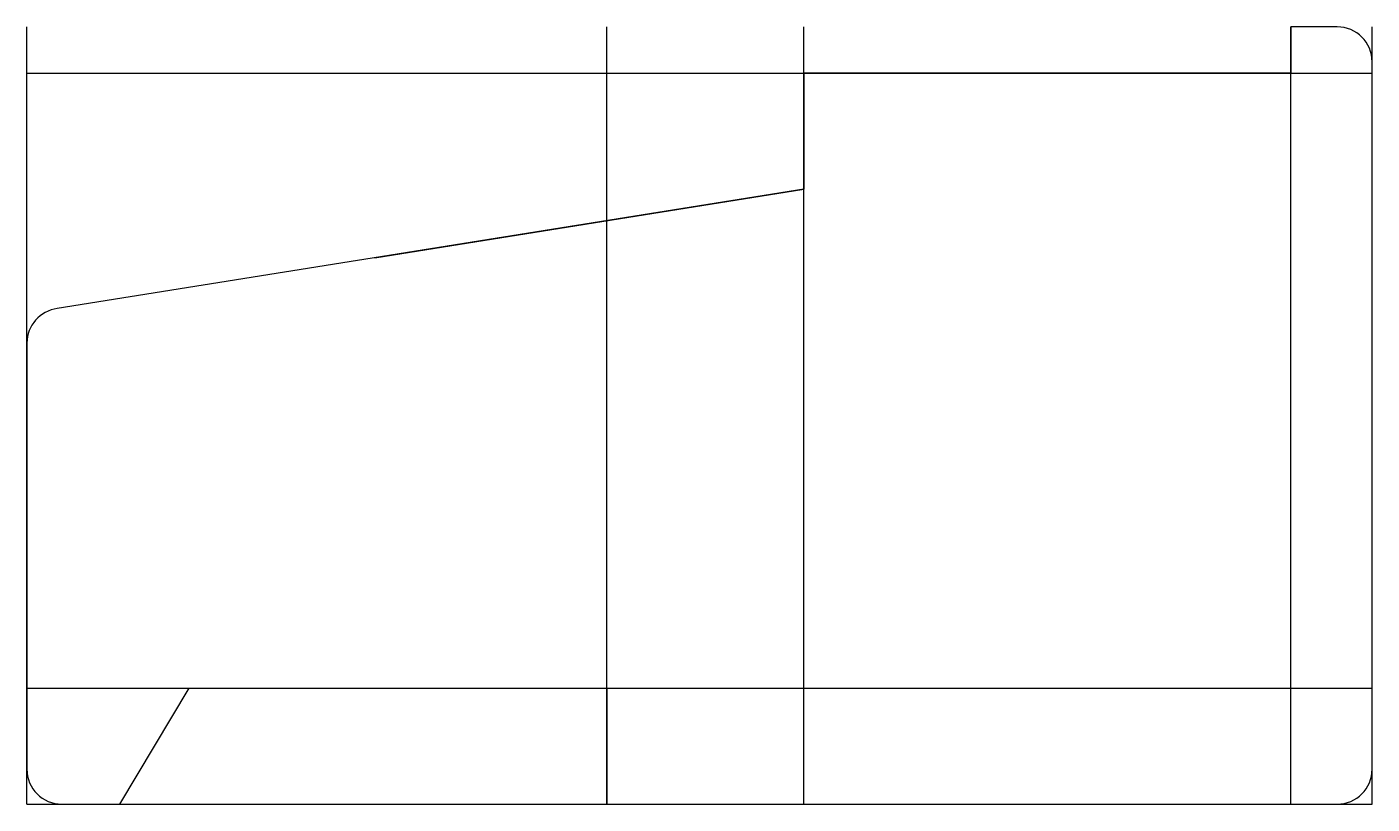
# Model space of a CAD drawing. Extents: x -98 to 18, y -10 to 57.
import ezdxf

# ---------------------------------------------------------------- set-up
doc = ezdxf.new("R2010")
doc.units = 0
doc.layers.get('0').update_dxf_attribs({"linetype": 'CONTINUOUS'})

msp = doc.modelspace()

# ---------------------------------------------------------------- linework, layer by layer
at = {"linetype": 'CONTINUOUS'}
for p, q in [((-98.1, -10), (-98.1, 57)), ((-48.1, -10), (-48.1, 57)), ((-31.1, -10), (-31.1, 57)), ((10.9, -10), (10.9, 57)), ((14.9, 57), (10.9, 57)), ((10.9, 57), (10.9, 53)), ((14.9, 57), (10.9, 57)), ((10.9, 57), (10.9, 53)), ((17.9, -10), (17.9, 57)), ((17.9, -7), (17.9, 54)), ((17.9, -7), (17.9, 54)), ((-98.1, 53), (17.9, 53)), ((10.9, 53), (-31.1, 53)), ((-31.1, 53), (-31.1, 43)), ((10.9, 53), (-31.1, 53)), ((-31.1, 53), (-31.1, 43)), ((-31.1, 43), (-95.48, 32.72)), ((-31.1, 43), (-95.48, 32.72)), ((-68.1, 37.09), (-31.1, 43)), ((-98.1, 29.75), (-98.1, -7)), ((-98.1, 29.75), (-98.1, -7)), ((-98.1, 0), (17.9, 0)), ((-90.1, -10), (-84.1, 0)), ((-90.1, -10), (-84.1, 0)), ((-84.1, 0), (-48.1, 0)), ((-84.1, 0), (-48.1, 0)), ((-48.1, 0), (-48.1, -10)), ((-48.1, 0), (-48.1, -10)), ((-98.1, -10), (17.9, -10)), ((-95.1, -10), (-90.1, -10)), ((-95.1, -10), (-90.1, -10)), ((-48.1, -10), (14.9, -10)), ((-48.1, -10), (14.9, -10))]:
    msp.add_line(p, q, dxfattribs=at)
for centre, start, end in [((14.9, 54), 0, 90), ((14.9, 54), 0, 90), ((-95.1, 29.74), 97.2769, 179.8885), ((-95.1, 29.74), 97.2769, 179.8885), ((-95.1, -7), 180, 270), ((-95.1, -7), 180, 270), ((14.9, -7), 270, 0), ((14.9, -7), 270, 0)]:
    msp.add_arc(centre, 3, start, end, dxfattribs=at)

doc.saveas('drawing.dxf')
